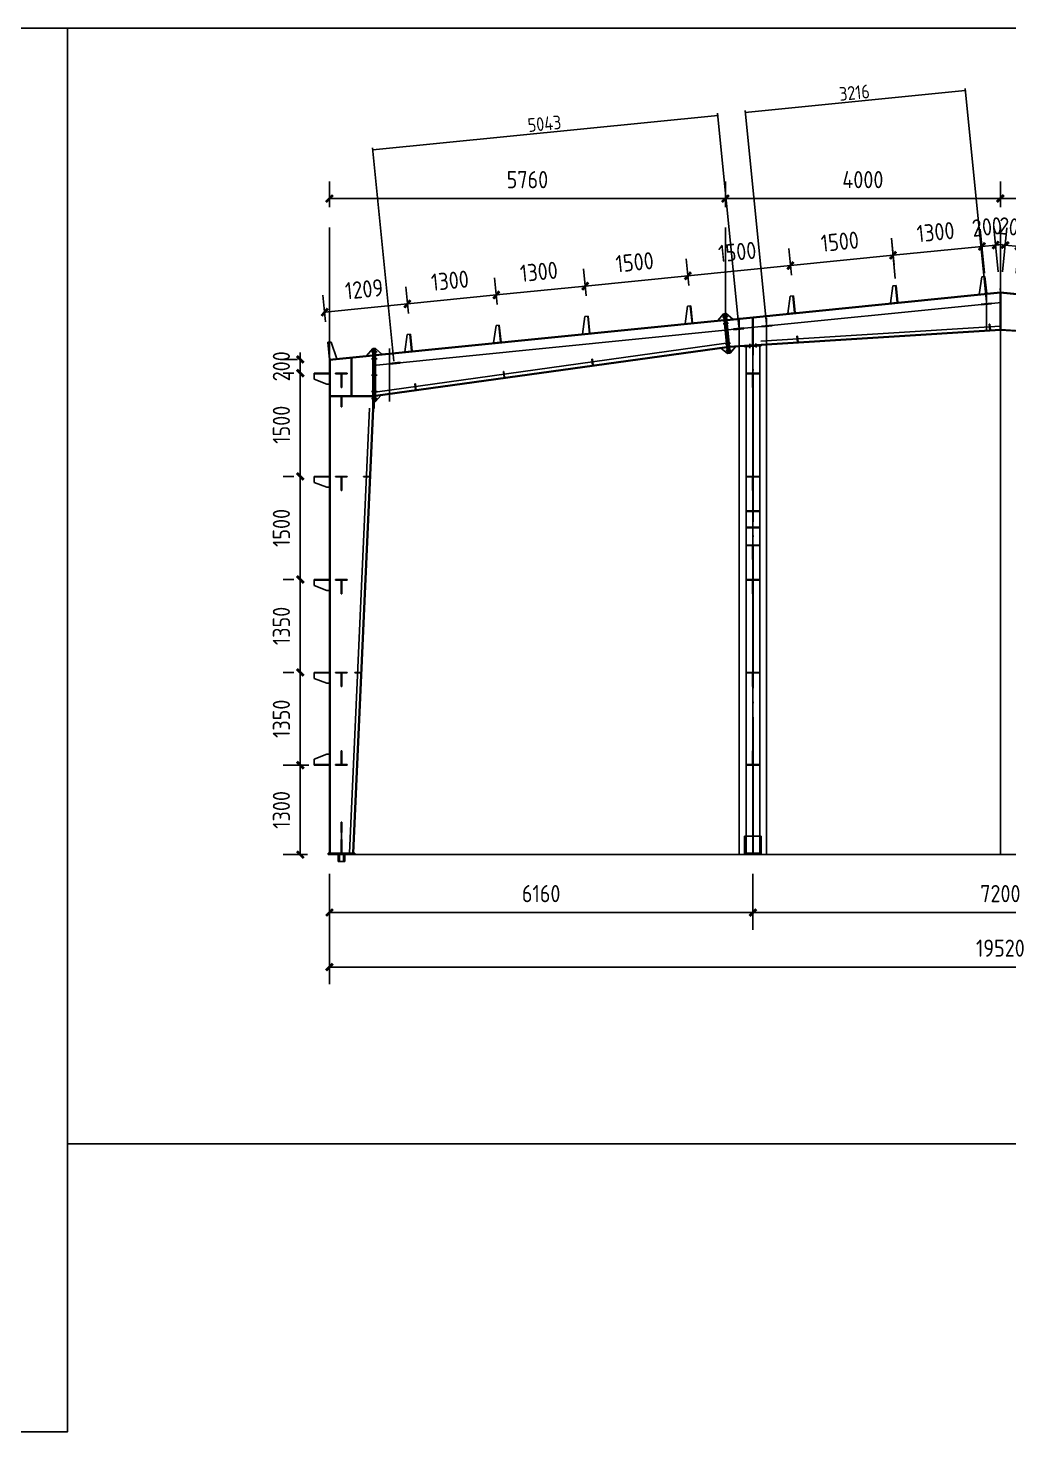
# Model space of a CAD drawing. Extents: x 810015 to 1451442, y -271755 to 145013.
# Drawn here: x 1129655 to 1143924, y -207325 to -186913 of the extents above; entities that cross this region are included whole.
import ezdxf

# ---------------------------------------------------------------- set-up
doc = ezdxf.new("R2010")
doc.units = 0
doc.header["$LTSCALE"] = 1000
doc.header["$MEASUREMENT"] = 0
doc.linetypes.add('DOTE', pattern=[2.42, 2, -0.2, 0.02, -0.2])
doc.layers.add('DOTE', color=1, linetype='Continuous')
doc.styles.get("Standard").update_dxf_attribs({"font": 'gbenor.shx', "bigfont": 'gbcbig.shx'})
doc.dimstyles.get("Standard").update_dxf_attribs({"dimscale": 100, "dimtxt": 2.5, "dimasz": 1, "dimexe": 2.5, "dimexo": 3, "dimgap": 1.5, "dimtad": 1, "dimdec": 0, "dimzin": 0, "dimdsep": 46, "dimtxsty": 'Standard', "dimblk": 'ARCHTICK', "dimcen": 0.09, "dimadec": 0, "dimazin": 0, "dimtfac": 1, "dimtdec": 0, "dimtix": 1, "dimtmove": 2, "dimatfit": 3, "dimfxl": 1, "dimtolj": 1, "dimtzin": 0, "dimarcsym": 0})

# ---------------------------------------------------------------- blocks, each defined once
blk = doc.blocks.new('_ArchTick')
at = {"color": 0, "linetype": 'ByBlock', "const_width": 0.4}
blk.add_lwpolyline([(-0.5, -0.5), (0.5, 0.5)], dxfattribs=at)
blk = doc.blocks.new('*D648')
at = {"color": 0, "lineweight": -2}
for p, q in [((1134039, -189515), (1134039, -189142)), ((1139799, -189515), (1139799, -189142)), ((1134039, -189392), (1139799, -189392))]:
    blk.add_line(p, q, dxfattribs=at)
at = {"layer": 'Defpoints', "color": 0}
for p in [(1139799, -189392), (1134039, -189815), (1139799, -189815)]:
    blk.add_point(p, dxfattribs=at)
at = {"color": 0, "lineweight": -2, "xscale": 100, "yscale": 100, "zscale": 100, "rotation": 180}
blk.add_blockref('_ArchTick', (1134039, -189392), dxfattribs=at)
at = {"color": 0, "lineweight": -2, "xscale": 100, "yscale": 100, "zscale": 100}
blk.add_blockref('_ArchTick', (1139799, -189392), dxfattribs=at)
at = {"color": 0, "insert": (1136919, -189117), "char_height": 250, "attachment_point": 5}
blk.add_mtext('\\A1;5760', dxfattribs=at)
blk = doc.blocks.new('*D109')
at = {"color": 0, "lineweight": -2}
for p, q in [((1139799, -189515), (1139799, -189142)), ((1143799, -189515), (1143799, -189142)), ((1139799, -189392), (1143799, -189392))]:
    blk.add_line(p, q, dxfattribs=at)
at = {"layer": 'Defpoints', "color": 0}
for p in [(1143799, -189392), (1139799, -189815), (1143799, -189815)]:
    blk.add_point(p, dxfattribs=at)
at = {"color": 0, "lineweight": -2, "xscale": 100, "yscale": 100, "zscale": 100, "rotation": 180}
blk.add_blockref('_ArchTick', (1139799, -189392), dxfattribs=at)
at = {"color": 0, "lineweight": -2, "xscale": 100, "yscale": 100, "zscale": 100}
blk.add_blockref('_ArchTick', (1143799, -189392), dxfattribs=at)
at = {"color": 0, "insert": (1141799, -189117), "char_height": 250, "attachment_point": 5}
blk.add_mtext('\\A1;4000', dxfattribs=at)
blk = doc.blocks.new('*D110')
at = {"color": 0, "lineweight": -2}
for p, q in [((1143799, -189515), (1143799, -189142)), ((1147799, -189515), (1147799, -189142)), ((1143799, -189392), (1147799, -189392))]:
    blk.add_line(p, q, dxfattribs=at)
at = {"layer": 'Defpoints', "color": 0}
for p in [(1147799, -189392), (1143799, -189815), (1147799, -189815)]:
    blk.add_point(p, dxfattribs=at)
at = {"color": 0, "lineweight": -2, "xscale": 100, "yscale": 100, "zscale": 100, "rotation": 180}
blk.add_blockref('_ArchTick', (1143799, -189392), dxfattribs=at)
at = {"color": 0, "lineweight": -2, "xscale": 100, "yscale": 100, "zscale": 100}
blk.add_blockref('_ArchTick', (1147799, -189392), dxfattribs=at)
at = {"color": 0, "insert": (1145799, -189117), "char_height": 250, "attachment_point": 5}
blk.add_mtext('\\A1;4000', dxfattribs=at)
blk = doc.blocks.new('*D650')
at = {"color": 0, "lineweight": -2}
for p, q in [((1133739, -197631), (1133365, -197631)), ((1133615, -198931), (1133615, -197631)), ((1133719, -198931), (1133365, -198931))]:
    blk.add_line(p, q, dxfattribs=at)
at = {"layer": 'Defpoints', "color": 0}
for p in [(1133615, -197631), (1134039, -197631), (1134019, -198931)]:
    blk.add_point(p, dxfattribs=at)
at = {"color": 0, "lineweight": -2, "xscale": 100, "yscale": 100, "zscale": 100}
for p, rotation in [((1133615, -197631), 90), ((1133615, -198931), 270)]:
    blk.add_blockref('_ArchTick', p, dxfattribs=dict(at, rotation=rotation))
at = {"color": 0, "insert": (1133340, -198281), "char_height": 250, "attachment_point": 5, "rotation": 90}
blk.add_mtext('\\A1;1300', dxfattribs=at)
blk = doc.blocks.new('*D651')
at = {"color": 0, "lineweight": -2}
for p, q in [((1133519, -196281), (1133365, -196281)), ((1133615, -197631), (1133615, -196281)), ((1133739, -197631), (1133365, -197631))]:
    blk.add_line(p, q, dxfattribs=at)
at = {"layer": 'Defpoints', "color": 0}
for p in [(1133615, -196281), (1133819, -196281), (1134039, -197631)]:
    blk.add_point(p, dxfattribs=at)
at = {"color": 0, "lineweight": -2, "xscale": 100, "yscale": 100, "zscale": 100}
for p, rotation in [((1133615, -196281), 90), ((1133615, -197631), 270)]:
    blk.add_blockref('_ArchTick', p, dxfattribs=dict(at, rotation=rotation))
at = {"color": 0, "insert": (1133340, -196956), "char_height": 250, "attachment_point": 5, "rotation": 90}
blk.add_mtext('\\A1;1350', dxfattribs=at)
blk = doc.blocks.new('*D652')
at = {"color": 0, "lineweight": -2}
for p, q in [((1133519, -194931), (1133365, -194931)), ((1133615, -196281), (1133615, -194931)), ((1133519, -196281), (1133365, -196281))]:
    blk.add_line(p, q, dxfattribs=at)
at = {"layer": 'Defpoints', "color": 0}
for p in [(1133615, -194931), (1133819, -194931), (1133819, -196281)]:
    blk.add_point(p, dxfattribs=at)
at = {"color": 0, "lineweight": -2, "xscale": 100, "yscale": 100, "zscale": 100}
for p, rotation in [((1133615, -194931), 90), ((1133615, -196281), 270)]:
    blk.add_blockref('_ArchTick', p, dxfattribs=dict(at, rotation=rotation))
at = {"color": 0, "insert": (1133340, -195606), "char_height": 250, "attachment_point": 5, "rotation": 90}
blk.add_mtext('\\A1;1350', dxfattribs=at)
blk = doc.blocks.new('*D653')
at = {"color": 0, "lineweight": -2}
for p, q in [((1133519, -193431), (1133365, -193431)), ((1133615, -194931), (1133615, -193431)), ((1133519, -194931), (1133365, -194931))]:
    blk.add_line(p, q, dxfattribs=at)
at = {"layer": 'Defpoints', "color": 0}
for p in [(1133615, -193431), (1133819, -193431), (1133819, -194931)]:
    blk.add_point(p, dxfattribs=at)
at = {"color": 0, "lineweight": -2, "xscale": 100, "yscale": 100, "zscale": 100}
for p, rotation in [((1133615, -193431), 90), ((1133615, -194931), 270)]:
    blk.add_blockref('_ArchTick', p, dxfattribs=dict(at, rotation=rotation))
at = {"color": 0, "insert": (1133340, -194181), "char_height": 250, "attachment_point": 5, "rotation": 90}
blk.add_mtext('\\A1;1500', dxfattribs=at)
blk = doc.blocks.new('*D654')
at = {"color": 0, "lineweight": -2}
for p, q in [((1133519, -191931), (1133365, -191931)), ((1133615, -193431), (1133615, -191931)), ((1133519, -193431), (1133365, -193431))]:
    blk.add_line(p, q, dxfattribs=at)
at = {"layer": 'Defpoints', "color": 0}
for p in [(1133615, -191931), (1133819, -191931), (1133819, -193431)]:
    blk.add_point(p, dxfattribs=at)
at = {"color": 0, "lineweight": -2, "xscale": 100, "yscale": 100, "zscale": 100}
for p, rotation in [((1133615, -191931), 90), ((1133615, -193431), 270)]:
    blk.add_blockref('_ArchTick', p, dxfattribs=dict(at, rotation=rotation))
at = {"color": 0, "insert": (1133340, -192681), "char_height": 250, "attachment_point": 5, "rotation": 90}
blk.add_mtext('\\A1;1500', dxfattribs=at)
blk = doc.blocks.new('*D655')
at = {"color": 0, "lineweight": -2}
for p, q in [((1133615, -191731), (1133615, -191631)), ((1133575, -191731), (1133365, -191731)), ((1133615, -191931), (1133615, -191731)), ((1133519, -191931), (1133365, -191931)), ((1133615, -191931), (1133615, -192031))]:
    blk.add_line(p, q, dxfattribs=at)
at = {"layer": 'Defpoints', "color": 0}
for p in [(1133615, -191731), (1133875, -191731), (1133819, -191931)]:
    blk.add_point(p, dxfattribs=at)
at = {"color": 0, "lineweight": -2, "xscale": 100, "yscale": 100, "zscale": 100}
for p, rotation in [((1133615, -191731), 270), ((1133615, -191931), 90)]:
    blk.add_blockref('_ArchTick', p, dxfattribs=dict(at, rotation=rotation))
at = {"color": 0, "insert": (1133340, -191831), "char_height": 250, "attachment_point": 5, "rotation": 90}
blk.add_mtext('\\A1;200', dxfattribs=at)
blk = doc.blocks.new('*D656')
at = {"color": 0, "lineweight": -2}
for p, q in [((1143769, -190456), (1143705, -189819)), ((1143570, -190476), (1143506, -189839)), ((1143531, -190088), (1143432, -190098)), ((1143730, -190068), (1143531, -190088)), ((1143730, -190068), (1143830, -190058))]:
    blk.add_line(p, q, dxfattribs=at)
at = {"layer": 'Defpoints', "color": 0}
for p in [(1143531, -190088), (1143600, -190775), (1143799, -190755)]:
    blk.add_point(p, dxfattribs=at)
at = {"color": 0, "lineweight": -2, "xscale": 100, "yscale": 100, "zscale": 100}
for p, rotation in [((1143531, -190088), 5.710593137418363), ((1143730, -190068), 185.7105931374184)]:
    blk.add_blockref('_ArchTick', p, dxfattribs=dict(at, rotation=rotation))
at = {"color": 0, "insert": (1143604, -189804), "char_height": 250, "attachment_point": 5, "rotation": 5.7106}
blk.add_mtext('\\A1;200', dxfattribs=at)
blk = doc.blocks.new('*D657')
at = {"color": 0, "lineweight": -2}
for p, q in [((1142271, -190552), (1142213, -189968)), ((1143570, -190476), (1143506, -189839)), ((1143531, -190088), (1142238, -190217))]:
    blk.add_line(p, q, dxfattribs=at)
at = {"layer": 'Defpoints', "color": 0}
for p in [(1142238, -190217), (1142301, -190851), (1143600, -190775)]:
    blk.add_point(p, dxfattribs=at)
at = {"color": 0, "lineweight": -2, "xscale": 100, "yscale": 100, "zscale": 100}
for p, rotation in [((1143531, -190088), 5.710593136846676), ((1142238, -190217), 185.7105931368467)]:
    blk.add_blockref('_ArchTick', p, dxfattribs=dict(at, rotation=rotation))
at = {"color": 0, "insert": (1142857, -189879), "char_height": 250, "attachment_point": 5, "rotation": 5.7106}
blk.add_mtext('\\A1;1300', dxfattribs=at)
blk = doc.blocks.new('*D111')
at = {"color": 0, "lineweight": -2}
for p, q in [((1143829, -190456), (1143893, -189819)), ((1144028, -190476), (1144092, -189839)), ((1143868, -190068), (1143768, -190058)), ((1143868, -190068), (1144067, -190088)), ((1144067, -190088), (1144166, -190098))]:
    blk.add_line(p, q, dxfattribs=at)
at = {"layer": 'Defpoints', "color": 0}
for p in [(1144067, -190088), (1143799, -190755), (1143998, -190775)]:
    blk.add_point(p, dxfattribs=at)
at = {"color": 0, "lineweight": -2, "xscale": 100, "yscale": 100, "zscale": 100}
for p, rotation in [((1143868, -190068), 354.2894068625883), ((1144067, -190088), 174.2894068625883)]:
    blk.add_blockref('_ArchTick', p, dxfattribs=dict(at, rotation=rotation))
at = {"color": 0, "insert": (1143995, -189804), "char_height": 250, "attachment_point": 5, "rotation": 354.2894}
blk.add_mtext('\\A1;200', dxfattribs=at)
blk = doc.blocks.new('*D659')
at = {"color": 0, "lineweight": -2}
for p, q in [((1142252, -190357), (1142213, -189968)), ((1140759, -190506), (1140720, -190118)), ((1142238, -190217), (1140745, -190367))]:
    blk.add_line(p, q, dxfattribs=at)
at = {"layer": 'Defpoints', "color": 0}
for p in [(1140745, -190367), (1140789, -190805), (1142282, -190655)]:
    blk.add_point(p, dxfattribs=at)
at = {"color": 0, "lineweight": -2, "xscale": 100, "yscale": 100, "zscale": 100}
for p, rotation in [((1142238, -190217), 5.710593137510465), ((1140745, -190367), 185.7105931375105)]:
    blk.add_blockref('_ArchTick', p, dxfattribs=dict(at, rotation=rotation))
at = {"color": 0, "insert": (1141464, -190018), "char_height": 250, "attachment_point": 5, "rotation": 5.7106}
blk.add_mtext('\\A1;1500', dxfattribs=at)
blk = doc.blocks.new('*D660')
at = {"color": 0, "lineweight": -2}
for p, q in [((1140759, -190506), (1140720, -190118)), ((1139267, -190655), (1139228, -190267)), ((1140745, -190367), (1139253, -190516))]:
    blk.add_line(p, q, dxfattribs=at)
at = {"layer": 'Defpoints', "color": 0}
for p in [(1139253, -190516), (1140789, -190805), (1139297, -190954)]:
    blk.add_point(p, dxfattribs=at)
at = {"color": 0, "lineweight": -2, "xscale": 100, "yscale": 100, "zscale": 100}
for p, rotation in [((1139253, -190516), 185.7105931368467), ((1140745, -190367), 5.710593136846676)]:
    blk.add_blockref('_ArchTick', p, dxfattribs=dict(at, rotation=rotation))
at = {"color": 0, "insert": (1139972, -190167), "char_height": 250, "attachment_point": 5, "rotation": 5.7106}
blk.add_mtext('\\A1;1500', dxfattribs=at)
blk = doc.blocks.new('*D661')
at = {"color": 0, "lineweight": -2}
for p, q in [((1137774, -190805), (1137735, -190416)), ((1139267, -190655), (1139228, -190267)), ((1139253, -190516), (1137760, -190665))]:
    blk.add_line(p, q, dxfattribs=at)
at = {"layer": 'Defpoints', "color": 0}
for p in [(1137760, -190665), (1139297, -190954), (1137804, -191103)]:
    blk.add_point(p, dxfattribs=at)
at = {"color": 0, "lineweight": -2, "xscale": 100, "yscale": 100, "zscale": 100}
for p, rotation in [((1139253, -190516), 5.710593136846676), ((1137760, -190665), 185.7105931368467)]:
    blk.add_blockref('_ArchTick', p, dxfattribs=dict(at, rotation=rotation))
at = {"color": 0, "insert": (1138479, -190317), "char_height": 250, "attachment_point": 5, "rotation": 5.7106}
blk.add_mtext('\\A1;1500', dxfattribs=at)
blk = doc.blocks.new('*D662')
at = {"color": 0, "lineweight": -2}
for p, q in [((1137774, -190805), (1137735, -190416)), ((1136481, -190934), (1136442, -190546)), ((1137760, -190665), (1136467, -190794))]:
    blk.add_line(p, q, dxfattribs=at)
at = {"layer": 'Defpoints', "color": 0}
for p in [(1136467, -190794), (1136510, -191233), (1137804, -191103)]:
    blk.add_point(p, dxfattribs=at)
at = {"color": 0, "lineweight": -2, "xscale": 100, "yscale": 100, "zscale": 100}
for p, rotation in [((1137760, -190665), 5.710593136846676), ((1136467, -190794), 185.7105931368467)]:
    blk.add_blockref('_ArchTick', p, dxfattribs=dict(at, rotation=rotation))
at = {"color": 0, "insert": (1137086, -190456), "char_height": 250, "attachment_point": 5, "rotation": 5.7106}
blk.add_mtext('\\A1;1300', dxfattribs=at)
blk = doc.blocks.new('*D663')
at = {"color": 0, "lineweight": -2}
for p, q in [((1136481, -190934), (1136442, -190546)), ((1135187, -191063), (1135148, -190675)), ((1136467, -190794), (1135173, -190924))]:
    blk.add_line(p, q, dxfattribs=at)
at = {"layer": 'Defpoints', "color": 0}
for p in [(1135173, -190924), (1136510, -191233), (1135217, -191362)]:
    blk.add_point(p, dxfattribs=at)
at = {"color": 0, "lineweight": -2, "xscale": 100, "yscale": 100, "zscale": 100}
for p, rotation in [((1135173, -190924), 185.7105931368467), ((1136467, -190794), 5.710593136846676)]:
    blk.add_blockref('_ArchTick', p, dxfattribs=dict(at, rotation=rotation))
at = {"color": 0, "insert": (1135792, -190585), "char_height": 250, "attachment_point": 5, "rotation": 5.7106}
blk.add_mtext('\\A1;1300', dxfattribs=at)
blk = doc.blocks.new('*D664')
at = {"color": 0, "lineweight": -2}
for p, q in [((1133984, -191184), (1133945, -190795)), ((1135187, -191063), (1135148, -190675)), ((1135173, -190924), (1133970, -191044))]:
    blk.add_line(p, q, dxfattribs=at)
at = {"layer": 'Defpoints', "color": 0}
for p in [(1133970, -191044), (1135217, -191362), (1134014, -191482)]:
    blk.add_point(p, dxfattribs=at)
at = {"color": 0, "lineweight": -2, "xscale": 100, "yscale": 100, "zscale": 100}
for p, rotation in [((1135173, -190924), 5.710593136846676), ((1133970, -191044), 185.7105931368467)]:
    blk.add_blockref('_ArchTick', p, dxfattribs=dict(at, rotation=rotation))
at = {"color": 0, "insert": (1134544, -190710), "char_height": 250, "attachment_point": 5, "rotation": 5.7106}
blk.add_mtext('\\A1;1209', dxfattribs=at)
blk = doc.blocks.new('*D671')
at = {"color": 0, "lineweight": -2}
for p, q in [((1134039, -199211), (1134039, -200816)), ((1153559, -199211), (1153559, -200816)), ((1134039, -200566), (1153559, -200566))]:
    blk.add_line(p, q, dxfattribs=at)
at = {"layer": 'Defpoints', "color": 0}
for p in [(1134039, -198911), (1153559, -198911), (1153559, -200566)]:
    blk.add_point(p, dxfattribs=at)
at = {"color": 0, "lineweight": -2, "xscale": 100, "yscale": 100, "zscale": 100, "rotation": 180}
blk.add_blockref('_ArchTick', (1134039, -200566), dxfattribs=at)
at = {"color": 0, "lineweight": -2, "xscale": 100, "yscale": 100, "zscale": 100}
blk.add_blockref('_ArchTick', (1153559, -200566), dxfattribs=at)
at = {"color": 0, "insert": (1143799, -200291), "char_height": 250, "attachment_point": 5}
blk.add_mtext('\\A1;19520', dxfattribs=at)
blk = doc.blocks.new('*D673')
at = {"color": 0, "lineweight": -2}
for p, q in [((1134039, -199211), (1134039, -200023)), ((1140199, -199211), (1140199, -200023)), ((1134039, -199773), (1140199, -199773))]:
    blk.add_line(p, q, dxfattribs=at)
at = {"layer": 'Defpoints', "color": 0}
for p in [(1134039, -198911), (1140199, -198911), (1140199, -199773)]:
    blk.add_point(p, dxfattribs=at)
at = {"color": 0, "lineweight": -2, "xscale": 100, "yscale": 100, "zscale": 100, "rotation": 180}
blk.add_blockref('_ArchTick', (1134039, -199773), dxfattribs=at)
at = {"color": 0, "lineweight": -2, "xscale": 100, "yscale": 100, "zscale": 100}
blk.add_blockref('_ArchTick', (1140199, -199773), dxfattribs=at)
at = {"color": 0, "insert": (1137119, -199498), "char_height": 250, "attachment_point": 5}
blk.add_mtext('\\A1;6160', dxfattribs=at)
blk = doc.blocks.new('*D674')
at = {"color": 0, "lineweight": -2}
for p, q in [((1140199, -199211), (1140199, -200023)), ((1147399, -199211), (1147399, -200023)), ((1140199, -199773), (1147399, -199773))]:
    blk.add_line(p, q, dxfattribs=at)
at = {"layer": 'Defpoints', "color": 0}
for p in [(1140199, -198911), (1147399, -198911), (1147399, -199773)]:
    blk.add_point(p, dxfattribs=at)
at = {"color": 0, "lineweight": -2, "xscale": 100, "yscale": 100, "zscale": 100, "rotation": 180}
blk.add_blockref('_ArchTick', (1140199, -199773), dxfattribs=at)
at = {"color": 0, "lineweight": -2, "xscale": 100, "yscale": 100, "zscale": 100}
blk.add_blockref('_ArchTick', (1147399, -199773), dxfattribs=at)
at = {"color": 0, "insert": (1143799, -199498), "char_height": 250, "attachment_point": 5}
blk.add_mtext('\\A1;7200', dxfattribs=at)
blk = doc.blocks.new('*D676')
at = {"color": 0, "lineweight": -2}
for p, q in [((1134670, -188683), (1139689, -188182)), ((1139996, -191256), (1139686, -188152)), ((1134978, -191757), (1134667, -188654))]:
    blk.add_line(p, q, dxfattribs=at)
at = {"layer": 'Defpoints', "color": 0}
for p in [(1139689, -188182), (1139999, -191285), (1134981, -191787)]:
    blk.add_point(p, dxfattribs=at)
at = {"color": 0, "lineweight": -2, "xscale": 20, "yscale": 20, "zscale": 20}
for p, rotation in [((1139689, -188182), 5.710593137472204), ((1134670, -188683), 185.7105931374722)]:
    blk.add_blockref('_ArchTick', p, dxfattribs=dict(at, rotation=rotation))
at = {"color": 0, "insert": (1137167, -188303), "char_height": 200, "attachment_point": 5, "rotation": 5.7106}
blk.add_mtext('\\A1;5043', dxfattribs=at)
blk = doc.blocks.new('*D677')
at = {"color": 0, "lineweight": -2}
for p, q in [((1140089, -188142), (1143289, -187822)), ((1143596, -190896), (1143286, -187792)), ((1140396, -191216), (1140086, -188112))]:
    blk.add_line(p, q, dxfattribs=at)
at = {"layer": 'Defpoints', "color": 0}
for p in [(1143289, -187822), (1143599, -190925), (1140399, -191245)]:
    blk.add_point(p, dxfattribs=at)
at = {"color": 0, "lineweight": -2, "xscale": 20, "yscale": 20, "zscale": 20}
for p, rotation in [((1143289, -187822), 5.710593136846678), ((1140089, -188142), 185.7105931368467)]:
    blk.add_blockref('_ArchTick', p, dxfattribs=dict(at, rotation=rotation))
at = {"color": 0, "insert": (1141676, -187852), "char_height": 200, "attachment_point": 5, "rotation": 5.7106}
blk.add_mtext('\\A1;3216', dxfattribs=at)

msp = doc.modelspace()

# ---------------------------------------------------------------- linework, layer by layer
at = {"color": 2}
for p, q in [((1143492.6, -190785.4), (1143527.4, -190530.9)), ((1143527.4, -190530.9), (1143575.2, -190526.1)), ((1143567.2, -190526.9), (1143592.1, -190775.4)), ((1143575.2, -190526.1), (1143600, -190774.6)), ((1140706.5, -191064), (1140741.3, -190809.5)), ((1140741.3, -190809.5), (1140789.1, -190804.7)), ((1140781.1, -190805.5), (1140806, -191054.1)), ((1140789.1, -190804.7), (1140813.9, -191053.3)), ((1140789.1, -190804.7), (1140813.9, -191053.3)), ((1142199, -190914.7), (1142233.9, -190660.3)), ((1142233.9, -190660.3), (1142281.6, -190655.5)), ((1142273.7, -190656.3), (1142298.5, -190904.8)), ((1142281.6, -190655.5), (1142306.5, -190904)), ((1143592.1, -190775.4), (1143492.6, -190785.4)), ((1143794, -190765.3), (1143794, -191297)), ((1143799, -190754.7), (1143799, -191304.7)), ((1143804, -190765.3), (1143804, -191297)), ((1139213.9, -191213.3), (1139248.8, -190958.8)), ((1139248.8, -190958.8), (1139296.5, -190954)), ((1139288.6, -190954.8), (1139313.4, -191203.3)), ((1139296.5, -190954), (1139321.4, -191202.5)), ((1139296.5, -190954), (1139321.4, -191202.5)), ((1140806, -191054.1), (1140706.5, -191064)), ((1142298.5, -190904.8), (1142199, -190914.7)), ((1143668.1, -190912.6), (1143518.8, -190927.5)), ((1143520, -190939.4), (1143518.8, -190927.5)), ((1143669.3, -190924.5), (1143520, -190939.4)), ((1143599.6, -190931.5), (1143598.4, -190919.5)), ((1143669.3, -190924.5), (1143668.1, -190912.6)), ((1136427.8, -191491.9), (1136462.7, -191237.4)), ((1136462.7, -191237.4), (1136510.4, -191232.6)), ((1136502.5, -191233.4), (1136527.3, -191481.9)), ((1136510.4, -191232.6), (1136535.3, -191481.1)), ((1136510.4, -191232.6), (1136535.3, -191481.1)), ((1137721.4, -191362.5), (1137756.2, -191108)), ((1137756.2, -191108), (1137804, -191103.3)), ((1137796, -191104.1), (1137820.9, -191352.6)), ((1137804, -191103.3), (1137828.8, -191351.8)), ((1137804, -191103.3), (1137828.8, -191351.8)), ((1139313.4, -191203.3), (1139213.9, -191213.3)), ((1139689.4, -191165.7), (1139770, -191067.2)), ((1139754.6, -191114), (1139834.2, -191106)), ((1139764.6, -191213.5), (1139844.2, -191205.5)), ((1139770, -191067.2), (1139809.8, -191063.2)), ((1139770, -191067.2), (1139827.8, -191644.3)), ((1139773.4, -191101), (1139813.2, -191097)), ((1139775.6, -191122.9), (1139815.4, -191118.9)), ((1139779, -191156.7), (1139818.8, -191152.8)), ((1139783.4, -191200.5), (1139823.2, -191196.6)), ((1139785.6, -191222.4), (1139825.4, -191218.4)), ((1139789.9, -191065.2), (1139847.7, -191642.3)), ((1139798.9, -191154.8), (1139799, -191154.7)), ((1139809.8, -191063.2), (1139867.6, -191640.3)), ((1139809.8, -191063.2), (1139908.4, -191143.8)), ((1140478.1, -191231.6), (1140328.8, -191246.5)), ((1140330, -191258.4), (1140328.8, -191246.5)), ((1140478.6, -191237.5), (1140329.4, -191252.5)), ((1140479.2, -191243.5), (1140329.4, -191258.5)), ((1140399.6, -191251.5), (1140398.4, -191239.5)), ((1140479.2, -191243.5), (1140478.1, -191231.6)), ((1143636.3, -191217.3), (1143644.2, -191216.2)), ((1143636.3, -191217.3), (1143645.2, -191307)), ((1143644.2, -191216.2), (1143653.2, -191305.9)), ((1143644.2, -191216.2), (1143653.2, -191305.9)), ((1135134.3, -191621.2), (1135169.1, -191366.7)), ((1135169.1, -191366.7), (1135216.9, -191362)), ((1135208.9, -191362.8), (1135233.8, -191611.3)), ((1135216.9, -191362), (1135241.7, -191610.5)), ((1135216.9, -191362), (1135241.7, -191610.5)), ((1137820.9, -191352.6), (1137721.4, -191362.5)), ((1140068.7, -191272.5), (1139918.8, -191287.5)), ((1139920, -191299.4), (1139918.8, -191287.5)), ((1140068.7, -191278.5), (1139919.4, -191293.5)), ((1140069.3, -191284.5), (1139920, -191299.4)), ((1139999.6, -191291.5), (1139998.4, -191279.5)), ((1139999.6, -191291.5), (1139998.4, -191279.5)), ((1140069.3, -191284.5), (1140068.1, -191272.6)), ((1140839.8, -191391.9), (1140848.7, -191481.5)), ((1140847.7, -191391.4), (1140856.7, -191481)), ((1143645.2, -191307), (1143653.2, -191305.9)), ((1134062, -191477.5), (1134014.2, -191482.2)), ((1134014.2, -191482.2), (1134039, -191730.7)), ((1134022.2, -191481.4), (1134047, -191729.9)), ((1134671.1, -191667.5), (1134039, -191730.7)), ((1134146.5, -191720), (1134062, -191477.5)), ((1134577.9, -191676.9), (1134671.1, -191573.8)), ((1134651.1, -191620.8), (1134731.1, -191620.8)), ((1134671.1, -192443.8), (1134671.1, -191573.8)), ((1134671.1, -191573.8), (1134711.1, -191573.8)), ((1134671.1, -191609.8), (1134711.1, -191609.8)), ((1134671.1, -191631.8), (1134711.1, -191631.8)), ((1134691.1, -191573.8), (1134691.1, -192443.8)), ((1134691.1, -192268.8), (1134691.1, -191665.8)), ((1134711.1, -191573.8), (1134711.1, -192343.8)), ((1134800.4, -191654.6), (1134711.1, -191573.8)), ((1134911.1, -191573.8), (1134911.1, -192343.8)), ((1135233.8, -191611.3), (1135134.3, -191621.2)), ((1136527.3, -191481.9), (1136427.8, -191491.9)), ((1139732, -191569), (1139827.8, -191644.3)), ((1139793.5, -191503), (1139873.1, -191495.1)), ((1139803.5, -191602.5), (1139883.1, -191594.6)), ((1139812.3, -191490.1), (1139852.1, -191486.1)), ((1139814.5, -191512), (1139854.3, -191508)), ((1139818.9, -191555.8), (1139858.7, -191551.8)), ((1139822.3, -191589.6), (1139862.1, -191585.6)), ((1139824.5, -191611.5), (1139864.3, -191607.5)), ((1139827.8, -191644.3), (1139867.6, -191640.3)), ((1139947.8, -191545.9), (1139867.6, -191640.3)), ((1140078.8, -191529.7), (1140318.3, -191514.7)), ((1140079.3, -191537.7), (1140078.8, -191529.7)), ((1140080, -191549.7), (1140079.3, -191537.7)), ((1140079.4, -191539.7), (1140318.9, -191524.7)), ((1140080, -191549.7), (1140319.6, -191534.7)), ((1140143.9, -191545.7), (1140142.7, -191525.7)), ((1140156.1, -191565), (1140152.4, -191505.1)), ((1140165.9, -191544.3), (1140164.6, -191524.3)), ((1140199.8, -191542.2), (1140198.5, -191522.2)), ((1140233.7, -191540.1), (1140232.5, -191520.1)), ((1140246, -191559.3), (1140242.2, -191499.4)), ((1140255.7, -191538.7), (1140254.4, -191518.7)), ((1140318.8, -191522.7), (1140318.3, -191514.7)), ((1140319.6, -191534.7), (1140318.8, -191522.7)), ((1134671.1, -191677.6), (1134039, -191740.8)), ((1134047, -191729.9), (1134146.5, -191720)), ((1134355.1, -192258.9), (1134355.1, -191709.2)), ((1134365.1, -192258.9), (1134365.1, -191708.2)), ((1134651.1, -191720.8), (1134731.1, -191720.8)), ((1134671.1, -191709.8), (1134711.1, -191709.8)), ((1134671.1, -191720.8), (1134711.1, -191720.8)), ((1134671.1, -191731.8), (1134711.1, -191731.8)), ((1135065.8, -191772.8), (1134910.6, -191788.3)), ((1134911.7, -191800.3), (1134910.6, -191788.3)), ((1135067, -191784.7), (1134911.7, -191800.3)), ((1134981.4, -191793.3), (1134980.2, -191781.3)), ((1135067, -191784.7), (1135065.8, -191772.8)), ((1137858.3, -191727.1), (1137866.2, -191726)), ((1137858.3, -191727.1), (1137867.3, -191816.8)), ((1137866.2, -191726), (1137875.2, -191815.7)), ((1137866.2, -191726), (1137875.2, -191815.7)), ((1137867.3, -191816.8), (1137875.2, -191815.7)), ((1134039, -191930.7), (1133819, -191930.7)), ((1133819, -191930.7), (1133819, -191938.7)), ((1133819, -191938.7), (1134039, -191938.7)), ((1133819, -191938.7), (1133819, -192018.7)), ((1133819, -192018.7), (1133999, -192088.7)), ((1134039, -191938.7), (1134039, -192088.7)), ((1134214, -191930.7), (1134129, -191930.7)), ((1134129, -191930.7), (1134129, -191938.7)), ((1134129, -191938.7), (1134299, -191938.7)), ((1134210, -192138.7), (1134210, -191938.7)), ((1134299, -191930.7), (1134214, -191930.7)), ((1134214, -191938.7), (1134218, -191938.7)), ((1134218, -191938.7), (1134218, -192138.7)), ((1134299, -191938.7), (1134299, -191930.7)), ((1134651.1, -191959.8), (1134731.1, -191959.8)), ((1134671.1, -191948.8), (1134711.1, -191948.8)), ((1134671.1, -191959.8), (1134711.1, -191959.8)), ((1134671.1, -191970.8), (1134711.1, -191970.8)), ((1136569.8, -191906.3), (1136577.7, -191905.2)), ((1136569.8, -191906.3), (1136578.7, -191995.9)), ((1136577.7, -191905.2), (1136586.6, -191994.8)), ((1136578.7, -191995.9), (1136586.6, -191994.8)), ((1140199, -191930.7), (1140114, -191930.7)), ((1140114, -191930.7), (1140114, -191938.7)), ((1140114, -191938.7), (1140284, -191938.7)), ((1140195, -192138.7), (1140195, -191938.7)), ((1140284, -191930.7), (1140199, -191930.7)), ((1140199, -191938.7), (1140203, -191938.7)), ((1140203, -191938.7), (1140203, -192138.7)), ((1140284, -191938.7), (1140284, -191930.7)), ((1134039, -192088.7), (1133999, -192088.7)), ((1134671.1, -192258.9), (1134049, -192258.9)), ((1134671.1, -192268.9), (1134049, -192268.9)), ((1134671.1, -192258.9), (1134546.9, -192258.9)), ((1134671.1, -192258.9), (1134571.1, -192258.9)), ((1134671.1, -192259), (1134571.1, -192259)), ((1134671.1, -192259), (1134571.1, -192259)), ((1134651.1, -192198.8), (1134731.1, -192198.8)), ((1134671.1, -192187.8), (1134711.1, -192187.8)), ((1134671.1, -192198.8), (1134711.1, -192198.8)), ((1134671.1, -192209.8), (1134711.1, -192209.8)), ((1134711.1, -192343.8), (1134788.6, -192254.9)), ((1135281.2, -192085.4), (1135289.1, -192084.3)), ((1135281.2, -192085.4), (1135290.1, -192175.1)), ((1135289.1, -192084.3), (1135298.1, -192174)), ((1135290.1, -192175.1), (1135298.1, -192174)), ((1134651.1, -192298.8), (1134731.1, -192298.8)), ((1134671.1, -192287.8), (1134711.1, -192287.8)), ((1134671.1, -192298.8), (1134711.1, -192298.8)), ((1134671.1, -192309.8), (1134711.1, -192309.8)), ((1134691.1, -192443.8), (1134671.1, -192443.8)), ((1134711.1, -192343.8), (1134691.1, -192343.8)), ((1134039, -193430.7), (1133819, -193430.7)), ((1133819, -193430.7), (1133819, -193438.7)), ((1133819, -193438.7), (1134039, -193438.7)), ((1133819, -193438.7), (1133819, -193518.7)), ((1134039, -193438.7), (1134039, -193588.7)), ((1134214, -193430.7), (1134129, -193430.7)), ((1134129, -193430.7), (1134129, -193438.7)), ((1134129, -193438.7), (1134299, -193438.7)), ((1134210, -193638.7), (1134210, -193438.7)), ((1134299, -193430.7), (1134214, -193430.7)), ((1134218, -193438.7), (1134218, -193638.7)), ((1134299, -193438.7), (1134299, -193430.7)), ((1134626.7, -193430.7), (1134536.7, -193430.7)), ((1134536.7, -193430.7), (1134536.7, -193438.7)), ((1134536.7, -193438.7), (1134626.3, -193438.7)), ((1140196, -193430.7), (1140106, -193430.7)), ((1140106, -193430.7), (1140106, -193438.7)), ((1140106, -193438.7), (1140196, -193438.7)), ((1140199, -193430.7), (1140114, -193430.7)), ((1140114, -193438.7), (1140284, -193438.7)), ((1140195, -193638.7), (1140195, -193438.7)), ((1140284, -193430.7), (1140199, -193430.7)), ((1140202, -193430.7), (1140292, -193430.7)), ((1140292, -193438.7), (1140202, -193438.7)), ((1140203, -193438.7), (1140203, -193638.7)), ((1140284, -193438.7), (1140284, -193430.7)), ((1140292, -193430.7), (1140292, -193438.7)), ((1133819, -193518.7), (1133999, -193588.7)), ((1134039, -193588.7), (1133999, -193588.7)), ((1134218, -193638.7), (1134210, -193638.7)), ((1140203, -193638.7), (1140195, -193638.7)), ((1140199, -194430.7), (1140114, -194430.7)), ((1140114, -194430.7), (1140114, -194438.7)), ((1140114, -194438.7), (1140284, -194438.7)), ((1140195, -194638.7), (1140195, -194438.7)), ((1140284, -194430.7), (1140199, -194430.7)), ((1140284, -194430.7), (1140199, -194430.7)), ((1140199, -194438.7), (1140203, -194438.7)), ((1140203, -194438.7), (1140203, -194638.7)), ((1140284, -194438.7), (1140284, -194430.7)), ((1140203, -194638.7), (1140195, -194638.7)), ((1134039, -194930.7), (1133819, -194930.7)), ((1133819, -194930.7), (1133819, -194938.7)), ((1134214, -194930.7), (1134129, -194930.7)), ((1134129, -194930.7), (1134129, -194938.7)), ((1134299, -194930.7), (1134214, -194930.7)), ((1134299, -194938.7), (1134299, -194930.7)), ((1140199, -194930.7), (1140114, -194930.7)), ((1140114, -194930.7), (1140114, -194938.7)), ((1140284, -194930.7), (1140199, -194930.7)), ((1140284, -194938.7), (1140284, -194930.7)), ((1133819, -194938.7), (1134039, -194938.7)), ((1133819, -194938.7), (1133819, -195018.7)), ((1133819, -195018.7), (1133999, -195088.7)), ((1134039, -195088.7), (1133999, -195088.7)), ((1134039, -194938.7), (1134039, -195088.7)), ((1134129, -194938.7), (1134299, -194938.7)), ((1134210, -195138.7), (1134210, -194938.7)), ((1134214, -194938.7), (1134218, -194938.7)), ((1134218, -194938.7), (1134218, -195138.7)), ((1140114, -194938.7), (1140284, -194938.7)), ((1140195, -195138.7), (1140195, -194938.7)), ((1140199, -194938.7), (1140203, -194938.7)), ((1140203, -194938.7), (1140203, -195138.7)), ((1134218, -195138.7), (1134210, -195138.7)), ((1140203, -195138.7), (1140195, -195138.7)), ((1134039, -196280.7), (1133819, -196280.7)), ((1133819, -196280.7), (1133819, -196288.7)), ((1133819, -196288.7), (1134039, -196288.7)), ((1133819, -196288.7), (1133819, -196368.7)), ((1134039, -196288.7), (1134039, -196438.7)), ((1134214, -196280.7), (1134129, -196280.7)), ((1134129, -196280.7), (1134129, -196288.7)), ((1134129, -196288.7), (1134299, -196288.7)), ((1134210, -196488.7), (1134210, -196288.7)), ((1134299, -196280.7), (1134214, -196280.7)), ((1134214, -196288.7), (1134218, -196288.7)), ((1134218, -196288.7), (1134218, -196488.7)), ((1134299, -196288.7), (1134299, -196280.7)), ((1134498.4, -196280.7), (1134408.4, -196280.7)), ((1134408.4, -196280.7), (1134408.4, -196288.7)), ((1134408.4, -196288.7), (1134498, -196288.7)), ((1140196, -196280.7), (1140106, -196280.7)), ((1140106, -196280.7), (1140106, -196288.7)), ((1140106, -196288.7), (1140196, -196288.7)), ((1140199, -196280.7), (1140114, -196280.7)), ((1140114, -196280.7), (1140114, -196288.7)), ((1140114, -196288.7), (1140284, -196288.7)), ((1140195, -196488.7), (1140195, -196288.7)), ((1140284, -196280.7), (1140199, -196280.7)), ((1140199, -196288.7), (1140203, -196288.7)), ((1140202, -196280.7), (1140292, -196280.7)), ((1140292, -196288.7), (1140202, -196288.7)), ((1140203, -196288.7), (1140203, -196488.7)), ((1140284, -196288.7), (1140284, -196280.7)), ((1140292, -196280.7), (1140292, -196288.7)), ((1133819, -196368.7), (1133999, -196438.7)), ((1134039, -196438.7), (1133999, -196438.7)), ((1134218, -196488.7), (1134210, -196488.7)), ((1140203, -196488.7), (1140195, -196488.7)), ((1133819, -197542.7), (1133999, -197472.7)), ((1133819, -197622.7), (1133819, -197542.7)), ((1134039, -197472.7), (1133999, -197472.7)), ((1134039, -197622.7), (1134039, -197472.7)), ((1134218, -197422.7), (1134210, -197422.7)), ((1134210, -197422.7), (1134210, -197622.7)), ((1134218, -197622.7), (1134218, -197422.7)), ((1140203, -197422.7), (1140195, -197422.7)), ((1140195, -197422.7), (1140195, -197622.7)), ((1140203, -197622.7), (1140203, -197422.7)), ((1133819, -197630.7), (1133819, -197622.7)), ((1133819, -197622.7), (1134039, -197622.7)), ((1134039, -197630.7), (1133819, -197630.7)), ((1134129, -197630.7), (1134129, -197622.7)), ((1134129, -197622.7), (1134299, -197622.7)), ((1134214, -197630.7), (1134129, -197630.7)), ((1134299, -197630.7), (1134214, -197630.7)), ((1134299, -197622.7), (1134299, -197630.7)), ((1140114, -197630.7), (1140114, -197622.7)), ((1140114, -197622.7), (1140284, -197622.7)), ((1140199, -197630.7), (1140114, -197630.7)), ((1140284, -197630.7), (1140199, -197630.7)), ((1140284, -197622.7), (1140284, -197630.7)), ((1134210, -198710.7), (1134218, -198710.7)), ((1134210, -198910.7), (1134210, -198710.7)), ((1134218, -198710.7), (1134218, -198910.7)), ((1140079, -198910.7), (1140079, -198660.7)), ((1140079, -198660.7), (1140319, -198660.7)), ((1140319, -198660.7), (1140319, -198910.7)), ((1134019, -198930.7), (1134019, -198910.7)), ((1134019, -198910.7), (1134409, -198910.7)), ((1134039, -198930.7), (1134019, -198930.7)), ((1134409, -198930.7), (1134019, -198930.7)), ((1134019, -198930.7), (1134409, -198930.7)), ((1134409, -198910.7), (1134409, -198930.7)), ((1140079, -198930.7), (1140079, -198910.7)), ((1140079, -198910.7), (1140319, -198910.7)), ((1140199, -198930.7), (1140079, -198930.7)), ((1140319, -198930.7), (1140199, -198930.7)), ((1140319, -198910.7), (1140319, -198930.7))]:
    msp.add_line(p, q, dxfattribs=at)
for p, q in [((1143799, -190754.7), (1139818.8, -191152.8)), ((1143800, -190764.7), (1139819.8, -191162.7)), ((1142301.1, -190850.5), (1142306.5, -190904)), ((1143793.7, -190701.3), (1143799, -190754.7)), ((1143798, -190764.7), (1147778.3, -191162.7)), ((1143799, -190754.7), (1153559, -191730.7)), ((1143799, -190754.7), (1147779.3, -191152.8)), ((1143814, -190904), (1139833.7, -191302)), ((1140808.6, -190999.8), (1140813.9, -191053.3)), ((1139779, -191156.7), (1134711.1, -191663.5)), ((1139780, -191166.7), (1134711.1, -191673.6)), ((1139316, -191149), (1139321.4, -191202.5)), ((1139799, -191154.7), (1139798.9, -191154.8)), ((1140315.2, -191464.8), (1143795.9, -191246.8)), ((1139793.9, -191306), (1134726.1, -191812.8)), ((1136529.9, -191427.6), (1136535.3, -191481.1)), ((1137823.5, -191298.3), (1137828.8, -191351.8)), ((1140318.3, -191514.7), (1143799, -191296.7)), ((1140318.8, -191522.7), (1143799, -191304.7)), ((1140839.8, -191391.9), (1140847.7, -191391.4)), ((1147279.3, -191522.7), (1143799, -191304.7)), ((1147279.8, -191514.7), (1143799.5, -191296.8)), ((1134704.3, -192206), (1139811, -191496)), ((1134711.1, -192255.6), (1139817.9, -191545.6)), ((1134711.1, -192265.7), (1139818.9, -191555.5)), ((1135236.4, -191557), (1135241.7, -191610.5)), ((1139857.9, -191543.6), (1140078.8, -191529.7)), ((1139858.7, -191551.5), (1140079.3, -191537.7)), ((1140196, -191522.4), (1140202, -191522)), ((1140848.7, -191481.5), (1140856.7, -191481)), ((1134033.7, -191677.3), (1134039, -191730.7)), ((1134039, -198910.7), (1134039, -191730.7)), ((1134049, -198910.7), (1134049, -191739.8)), ((1134671.1, -191677.6), (1134653.5, -191679.3)), ((1134621.2, -192441.6), (1134330, -198908.5)), ((1134671.1, -192443.8), (1134379.9, -198910.7)), ((1134681.2, -192443.8), (1134389.9, -198910.7)), ((1153579, -198930.7), (1134019, -198930.7))]:
    msp.add_line(p, q)
at = {"color": 1}
for p, q in [((1143599, -190754.7), (1143599, -191304.7)), ((1143799, -190754.7), (1143799, -191304.7)), ((1143668.7, -190918.5), (1143519.4, -190933.5)), ((1139798.9, -191154.8), (1139838.7, -191552.8)), ((1134360.1, -192258.9), (1134360.1, -191708.7)), ((1135066.4, -191778.8), (1134911.1, -191794.3)), ((1134214, -198930.7), (1134214, -198610.7)), ((1134019, -198930.7), (1134409, -198930.7)), ((1134164, -198930.7), (1134164, -199030.7)), ((1134184, -198930.7), (1134184, -199030.7)), ((1134244, -199030.7), (1134244, -198930.7)), ((1134264, -199030.7), (1134264, -198930.7)), ((1134164, -199030.7), (1134264, -199030.7))]:
    msp.add_line(p, q, dxfattribs=at)
at = {"color": 4, "linetype": 'DOTE'}
for p, q in [((1134214, -192258.9), (1134208, -192258.9)), ((1134208, -192418.9), (1134208, -192268.9)), ((1134208, -192268.9), (1134220, -192268.9)), ((1134220, -192258.9), (1134214, -192258.9)), ((1134214, -192268.9), (1134220, -192268.9)), ((1134220, -192268.9), (1134220, -192418.9)), ((1134220, -192418.9), (1134208, -192418.9)), ((1134208, -198610.7), (1134208, -198460.7)), ((1134208, -198460.7), (1134220, -198460.7)), ((1134220, -198460.7), (1134220, -198610.7)), ((1134214, -198610.7), (1134208, -198610.7)), ((1134220, -198610.7), (1134214, -198610.7))]:
    msp.add_line(p, q, dxfattribs=at)
at = {"color": 2, "linetype": 'DOTE'}
for p, q in [((1134218, -192138.7), (1134210, -192138.7)), ((1140203, -192138.7), (1140195, -192138.7)), ((1140196, -193930.7), (1140099, -193930.7)), ((1140196, -193940.7), (1140099, -193940.7)), ((1140299, -193930.7), (1140202, -193930.7)), ((1140299, -193940.7), (1140202, -193940.7)), ((1140196, -194170.7), (1140099, -194170.7)), ((1140196, -194180.7), (1140099, -194180.7)), ((1140299, -194170.7), (1140202, -194170.7)), ((1140299, -194180.7), (1140202, -194180.7)), ((1134214, -198610.7), (1134210, -198610.7)), ((1134218, -198610.7), (1134214, -198610.7))]:
    msp.add_line(p, q, dxfattribs=at)
for points in [[(1101358.8, -186913), (1130227.2, -186913), (1130227.2, -207325), (1101358.8, -207325)], [(1130227.2, -186913), (1157951.3, -186913), (1157951.3, -203134.3), (1130227.2, -203134.3)]]:
    msp.add_lwpolyline(points, close=True)
at = {"layer": 'DOTE'}
for p, q in [((1134039, -198910.7), (1134039, -189814.5)), ((1139999, -198930.7), (1139999, -191124.8)), ((1140199, -198930.7), (1140199, -191124.8)), ((1140399, -198930.7), (1140399, -191124.8))]:
    msp.add_line(p, q, dxfattribs=at)
at = {"layer": 'DOTE', "color": 0}
for p, q in [((1139799, -191064.3), (1139799, -189814.5)), ((1143799, -198930.7), (1143799, -189814.5)), ((1140099, -198910.7), (1140099, -191548.5)), ((1140299, -198910.7), (1140299, -191536))]:
    msp.add_line(p, q, dxfattribs=at)
at = {"layer": 'DOTE', "color": 0, "linetype": 'DOTE'}
for p, q in [((1140194, -191522.4), (1140194, -191125.1)), ((1140204, -191522), (1140204, -191124.5)), ((1140196, -198930.7), (1140196, -191542.4)), ((1140202, -198930.7), (1140202, -191542))]:
    msp.add_line(p, q, dxfattribs=at)

# ---------------------------------------------------------------- dimensions: what is measured, and where the dimension line sits
dim = msp.add_linear_dim(base=(1143288.7, -187821.6), p1=(1140399, -191245.5), p2=(1143599, -190925.5), angle=185.71059, dimstyle='Standard', override={"dimtxt": 2, "dimasz": 0.2, "dimexe": 0.3, "dimexo": 0.3, "dimgap": 0.3})
dim.commit()
dim.dimension.update_dxf_attribs({"geometry": '*D677', "text_midpoint": (1141675.7, -187852.2)})
dim = msp.add_aligned_dim(p1=(1134980.8, -191787.3), p2=(1139999, -191285.5), distance=3119.4, dimstyle='Standard', override={"dimtxt": 2, "dimasz": 0.2, "dimexe": 0.3, "dimexo": 0.3, "dimgap": 0.3})
dim.commit()
dim.dimension.update_dxf_attribs({"geometry": '*D676', "text_midpoint": (1137166.6, -188303.1)})
at = {"color": 3}
for base, p1, p2, picture, middle in [((1139799, -189392.4), (1134039, -189814.5), (1139799, -189814.5), '*D648', (1136919, -189117.4)), ((1143799, -189392.4), (1139799, -189814.5), (1143799, -189814.5), '*D109', (1141799, -189117.4)), ((1147799, -189392.4), (1143799, -189814.5), (1147799, -189814.5), '*D110', (1145799, -189117.4)), ((1153559, -200565.6), (1134039, -198910.7), (1153559, -198910.7), '*D671', (1143799, -200290.6)), ((1140199, -199773.4), (1134039, -198910.7), (1140199, -198910.7), '*D673', (1137119, -199498.4)), ((1147399, -199773.4), (1140199, -198910.7), (1147399, -198910.7), '*D674', (1143799, -199498.4))]:
    dim = msp.add_linear_dim(base=base, p1=p1, p2=p2, dimstyle='Standard', dxfattribs=at)
    dim.commit()
    dim.dimension.update_dxf_attribs({"geometry": picture, "text_midpoint": middle})
for p1, p2, distance, picture, middle in [((1143799, -190754.7), (1143600, -190774.6), -690.2, '*D656', (1143603.5, -189804.3)), ((1143799, -190754.7), (1143998.1, -190774.6), 690.2, '*D111', (1143994.6, -189804.3)), ((1142281.6, -190655.5), (1140789.1, -190804.7), -440.4, '*D659', (1141464.2, -190018.2))]:
    dim = msp.add_aligned_dim(p1=p1, p2=p2, distance=distance, dimstyle='Standard', dxfattribs=at)
    dim.commit()
    dim.dimension.update_dxf_attribs({"geometry": picture, "text_midpoint": middle})
for base, p1, p2, angle, picture, middle in [((1142237.8, -190217.2), (1143600, -190774.6), (1142301.1, -190850.5), 5.71059, '*D657', (1142857.2, -189878.9)), ((1139252.7, -190515.8), (1140789.1, -190804.7), (1139296.5, -190954), 5.71059, '*D660', (1139971.6, -190167.5)), ((1137760.1, -190665), (1139296.5, -190954), (1137804, -191103.3), 5.71059, '*D661', (1138479.1, -190316.8)), ((1135173, -190923.7), (1136510.4, -191232.6), (1135216.9, -191362), 5.71059, '*D663', (1135792.5, -190585.4)), ((1136466.6, -190794.4), (1137804, -191103.3), (1136510.4, -191232.6), 5.71059, '*D662', (1137086, -190456.1)), ((1133970.4, -191044), (1135216.9, -191362), (1134014.2, -191482.2), 5.71059, '*D664', (1134544.3, -190710.2)), ((1133614.9, -191730.7), (1133819, -191930.7), (1133874.9, -191730.7), 90, '*D655', (1133339.9, -191830.7)), ((1133614.9, -191930.7), (1133819, -193430.7), (1133819, -191930.7), 90, '*D654', (1133339.9, -192680.7)), ((1133614.9, -193430.7), (1133819, -194930.7), (1133819, -193430.7), 90, '*D653', (1133339.9, -194180.7)), ((1133614.9, -194930.7), (1133819, -196280.7), (1133819, -194930.7), 90, '*D652', (1133339.9, -195605.7)), ((1133614.9, -196280.7), (1134039, -197630.7), (1133819, -196280.7), 90, '*D651', (1133339.9, -196955.7)), ((1133614.9, -197630.7), (1134019, -198930.7), (1134039, -197630.7), 90, '*D650', (1133339.9, -198280.7))]:
    dim = msp.add_linear_dim(base=base, p1=p1, p2=p2, angle=angle, dimstyle='Standard', dxfattribs=at)
    dim.commit()
    dim.dimension.update_dxf_attribs({"geometry": picture, "text_midpoint": middle})

doc.saveas('drawing.dxf')
